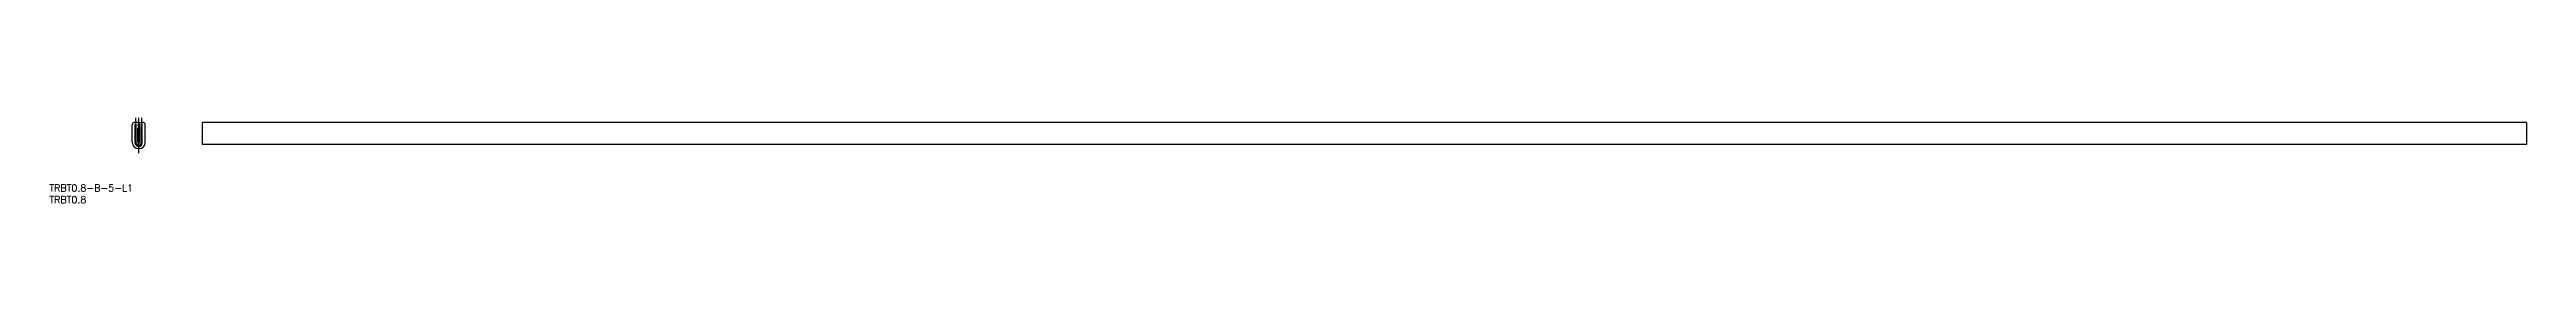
# Model space of a CAD drawing. Extents: x -38 to 1027, y -28 to 9.
import ezdxf

# ---------------------------------------------------------------- set-up
doc = ezdxf.new("R2010")
doc.units = 0
doc.linetypes.add('CENTER', pattern=[50.8, 31.75, -6.35, 6.35, -6.35])
doc.layers.get('0').update_dxf_attribs({"linetype": 'CONTINUOUS'})
doc.layers.add('CENTER', color=1, linetype='CENTER')
doc.styles.get("Standard").update_dxf_attribs({"font": 'txt.shx', "height": 3, "bigfont": 'bigfont.shx'})

# ---------------------------------------------------------------- blocks, each defined once
blk = doc.blocks.new('*U5')
at = {"color": 7, "linetype": 'CONTINUOUS'}
blk.add_text('TRBT0.8-B-5-L1', height=3, dxfattribs=at).set_placement((-38.5, -22.5))
blk = doc.blocks.new('*U6')
at = {"color": 7, "linetype": 'CONTINUOUS'}
blk.add_text('TRBT0.8', height=3, dxfattribs=at).set_placement((-38.5, -27.5))

msp = doc.modelspace()

# ---------------------------------------------------------------- linework, layer by layer
at = {"color": 7, "linetype": 'CONTINUOUS'}
for p, q in [((-2.8, -1.2), (-2.8, 6.3)), ((-0.2, 7.3), (-1.8, 7.3)), ((-1.1, 6.6), (-1.5, 6.6)), ((-1.5, -1.6), (-1.5, 6.6)), ((-1.1, -1.5), (-1.1, 6.6)), ((-0.4, -1.2), (-0.4, 5)), ((0.2, 7.3), (1.8, 7.3)), ((0.4, 5.5), (0.4, 6)), ((0.4, -1.2), (0.4, 6)), ((1.1, 6.6), (1.5, 6.6)), ((1.1, -1.5), (1.1, 6.6)), ((1.5, -1.6), (1.5, 6.6)), ((2.8, -1.2), (2.8, 6.3)), ((1027.3, 7.3), (27.3, 7.3)), ((27.3, 7.3), (27.3, -2.2)), ((1027.3, 7.3), (1027.3, -2.2)), ((1027.3, -2.2), (27.3, -2.2))]:
    msp.add_line(p, q, dxfattribs=at)
for centre, radius, start, end in [((-1.8, 6.3), 1, 90, 180), ((5.2, 5), 5.66, 158.1048, 169.5705), ((-0.1, 6), 0.33, 180, 220.7151), ((-0.4, 5), 0.033, 35.6652, 180), ((-1.3, 4.3), 1.75, 355.686, 54.2961), ((-1.1, 4.2), 1.08, 359.8526, 48.6873), ((-0.2, 7.1), 0.165, 335.2971, 85.468), ((0.2, 4.2), 0.188, 179.8526, 355.686), ((0.2, 7.1), 0.165, 94.532, 204.7029), ((-5.2, 5), 5.66, 10.4295, 21.8952), ((1.8, 6.3), 1, 0, 90), ((0, -1.2), 2.8, 180, 0), ((0, -1.5), 1.5, 182.9891, 357.0109), ((0, -1.5), 1.1, 180, 0), ((0, -1.2), 0.4, 180, 0)]:
    msp.add_arc(centre, radius, start, end, dxfattribs=at)
at = {"layer": 'CENTER', "color": 1, "linetype": 'CENTER'}
for p, q in [((-1.3, -1.5), (-1.3, 9.3)), ((0, -6), (0, 9.3)), ((1.3, -1.5), (1.3, 9.3))]:
    msp.add_line(p, q, dxfattribs=at)
msp.add_arc((0, -1.5), 1.3, 180, 0, dxfattribs=at)

# ---------------------------------------------------------------- block references
at = {"color": 7, "linetype": 'CONTINUOUS'}
for name in ['*U5', '*U6']:
    msp.add_blockref(name, (0, 0), dxfattribs=at)

doc.saveas('drawing.dxf')
